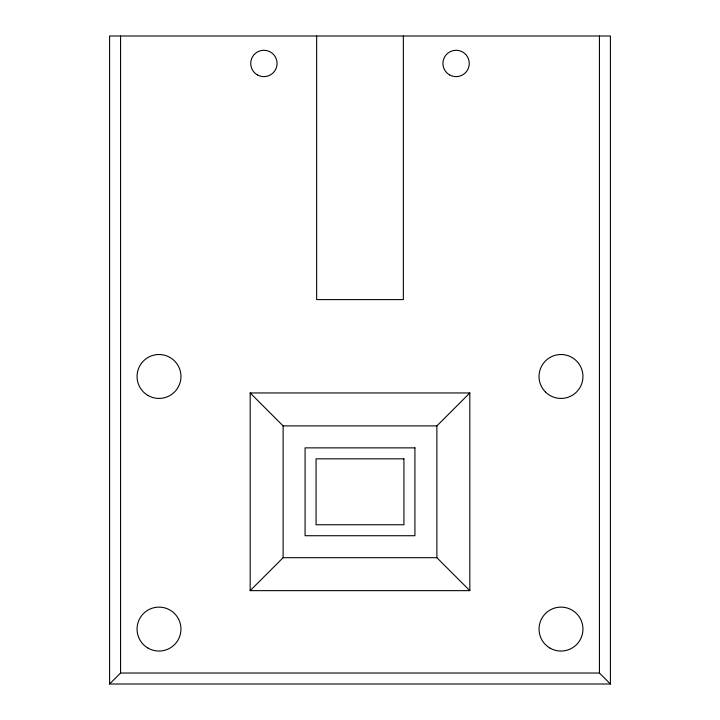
<?xml version="1.0" encoding="UTF-8"?>
<svg xmlns="http://www.w3.org/2000/svg" width="720" height="720" viewBox="0 0 720 720"><rect width="100%" height="100%" fill="white"/><g stroke="black" fill="none" stroke-linecap="round" stroke-linejoin="round"><path stroke-width="1.08" d="M109.584 684L109.584 36L610.416 36L610.416 684L109.584 684L120.573 673.02L120.573 36M250.173 590.643L283.122 557.694L436.878 557.694L469.827 590.643L469.827 392.949L250.173 392.949L250.173 590.643L469.827 590.643M250.173 392.949L283.122 425.898L436.878 425.898L469.827 392.949M120.573 673.02L599.427 673.02L610.416 684M599.427 36L599.427 673.02M436.878 425.898L436.878 557.694M403.344 36L403.344 299.592L316.656 299.592L316.656 36M283.122 425.898L283.122 557.694M414.918 447.867L305.082 447.867L305.082 535.725L414.918 535.725L414.918 447.867M403.929 458.847L316.071 458.847L316.071 524.745L403.929 524.745L403.929 458.847M545.454 392.004A21.969 21.969 0 0 0 582.21 382.158A21.969 21.969 0 0 0 555.309 355.257A21.969 21.969 0 0 0 545.454 392.004M550.008 648.108A21.969 21.969 0 0 0 582.957 629.082A21.969 21.969 0 0 0 550.008 610.065A21.969 21.969 0 0 0 550.008 648.108M148.023 395.496A21.969 21.969 0 0 0 180.972 376.479A21.969 21.969 0 0 0 148.023 357.453A21.969 21.969 0 0 0 148.023 395.496M148.023 648.108A21.969 21.969 0 0 0 180.972 629.082A21.969 21.969 0 0 0 148.023 610.065A21.969 21.969 0 0 0 148.023 648.108M449.514 74.871A13.176 13.176 0 0 0 469.278 63.459A13.176 13.176 0 0 0 449.514 52.047A13.176 13.176 0 0 0 449.514 74.871M257.31 74.871A13.176 13.176 0 0 0 277.074 63.459A13.176 13.176 0 0 0 257.31 52.047A13.176 13.176 0 0 0 257.31 74.871"/></g></svg>
